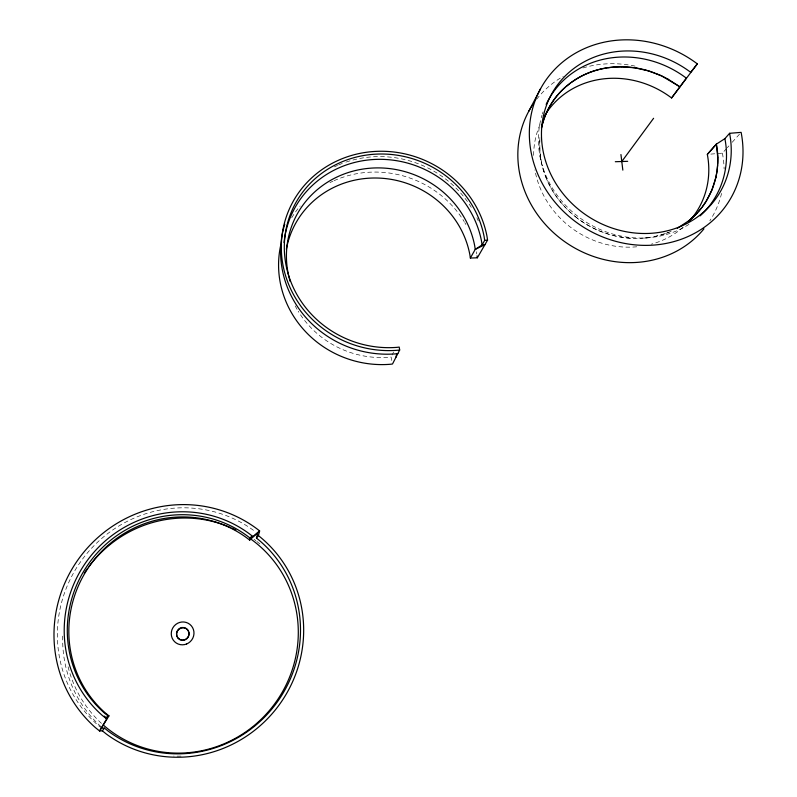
<?xml version="1.0" encoding="UTF-8"?>
<svg xmlns="http://www.w3.org/2000/svg" width="797" height="797" viewBox="0 0 797 797"><rect width="100%" height="100%" fill="white"/><g stroke="black" fill="none" stroke-linecap="round" stroke-linejoin="round"><path stroke-width="0.6" stroke-dasharray="3.98 2.99" d="M540.625 158.384L539.559 145.054L539.878 137.204M539.848 138.329L539.828 151.838L541.91 164.79M392.084 355.014L393.579 352.015M710.814 154.11L722.391 153.144L726.466 148.631M727.282 147.724L728.906 145.921M732.164 142.304L739.496 134.175M671.134 231.309C656.31 237.685 639.712 239.787 623.752 237.546M664.439 233.88L658.77 235.563M665.515 233.501L669.181 232.206M657.664 235.842L651.657 237.117M644.624 238.054L651.199 237.187M645.799 238.004L650.621 237.536M630.507 238.233C611.339 236.898 592.55 229.895 577.307 218.179M623.284 237.496L617.008 236.37M615.852 236.131L609.815 234.577M608.679 234.228L602.562 232.166M602.143 231.997C577.586 222.622 556.754 203.205 546.533 178.897M576.958 217.92L571.937 213.775M101.787 728.249L97.852 725.081A124.79 121.333 -50.8 0 1 86.156 554.433A124.79 121.333 -50.8 0 1 255.707 531.958M571.07 213.018L566.498 208.655M565.711 207.828L561.367 203.016M561.108 202.707C550.578 190.164 543.385 174.792 540.655 158.633M546.393 178.568L544.182 172.67M543.833 171.654L542.159 165.816M539.967 156.152L540.984 160.894M391.785 360.513L391.088 357.006L389.115 357.245A93.807 89.144 21.3 0 1 298.198 311.219M683.228 227.175A89.892 81.991 33.3 0 1 651.318 244.181M636.773 246.791A89.892 81.991 33.3 0 1 534.887 169.861M533.631 155.395A89.892 81.991 33.3 0 1 539.997 124.641M536.64 99.266A105.881 96.576 33.3 0 1 563.31 76.323M582.886 67.974A105.881 96.576 33.3 0 1 637.69 66.719M722.391 153.144A105.881 96.576 33.3 0 1 724.124 168.934M721.584 193.372A105.881 96.576 33.3 0 1 709.848 220.779M688.977 224.365A96.616 87.79 33.2 0 1 579.19 217.362A96.616 87.79 33.2 0 1 542 115.157M542.349 114.061A96.616 87.79 33.2 0 1 543.086 111.859M256.823 541.452A121.074 117.677 -51.7 0 1 261.336 545.218M181.058 756.124A121.074 117.677 -51.7 0 1 173.646 756.064M101.04 726.695A121.074 117.677 -51.7 0 1 62.784 634.412M254.024 539.31A121.074 117.677 -51.7 0 1 255.897 540.725M101.488 723.397A118.823 115.495 -51.6 0 1 67.914 666.073M297.092 309.346A93.807 89.144 21.3 0 1 294.521 304.574M334.411 166.862A103.461 98.071 21.5 0 1 337.569 165.407M338.625 164.939A103.461 98.071 21.5 0 1 345.121 162.409M346.227 162.03A103.461 98.071 21.5 0 1 471.366 207.519M476.855 217.74A103.461 98.071 21.5 0 1 478.27 220.918M291.712 217.76A100.591 95.6 21.3 0 1 300.16 206.005M329.938 182.633A100.591 95.6 21.3 0 1 332.987 181.158M334.023 180.7A100.591 95.6 21.3 0 1 464.183 221.606M464.761 222.572A100.591 95.6 21.3 0 1 465.906 224.535M476.317 251.742A100.591 95.6 21.3 0 1 476.765 253.934"/><path stroke-width="1.2" d="M717.649 164.67L717.111 170.379M717.698 163.604L717.758 157.657M716.961 171.445L715.935 177.223M396.019 357.136L396.697 353.928M541.452 128.118C544.381 114.419 551.125 101.478 560.909 91.436M249.68 540.107L250.128 538.134L251.972 535.823A116.93 113.722 -50.1 0 0 91.944 554.533A116.93 113.722 -50.1 0 0 102.175 715.317L105.862 718.286L106.987 718.346L99.595 730.998L95.55 727.741A128.168 124.611 -50.8 0 1 84.362 551.504A128.168 124.611 -50.8 0 1 259.643 530.922L258.397 535.584A125.029 121.542 -51.2 0 1 277.306 707.397A125.029 121.542 -51.2 0 1 106.27 733.997L102.325 730.809L99.595 730.998L108.97 715.875L105.423 713.026A112.626 109.528 -50.3 0 1 95.54 558.129A112.626 109.528 -50.3 0 1 249.68 540.107L259.643 530.922L251.513 537.826L251.972 535.823M715.836 177.621L712 189.855L706.192 201.223M541.492 127.64L541.96 125.767M542.189 124.82L543.883 119.281M101.787 728.249L104.467 728.129L108.312 731.228A121.732 118.345 -51.2 0 0 274.826 705.325A121.732 118.345 -51.2 0 0 256.425 538.045L257.63 533.442M544.202 118.374L546.413 112.865M546.533 112.626C550.916 102.962 557.402 94.176 565.372 87.172M399.676 350.003L397.424 350.272A104.457 98.918 21.5 0 1 282.337 261.366A104.457 98.918 21.5 0 1 368.075 152.058A104.457 98.918 21.5 0 1 486.957 236.121L487.565 240.116L477.343 257.8L470.35 258.059L475.241 249.381L482.085 244.918L484.686 240.375L484.098 236.49A101.468 96.088 21.5 0 0 368.652 154.777A101.468 96.088 21.5 0 0 285.316 260.938A101.468 96.088 21.5 0 0 397.095 347.343L399.217 347.084L399.676 350.003L392.493 364.01L390.331 364.269A100.591 95.6 21.3 0 1 280.873 244.569M528.78 111.261L540.575 88.726M705.973 201.591L702.665 206.373M621.79 161.512L653.6 118.285M544.959 115.127A89.892 81.991 33.3 0 1 671.582 97.961L686.366 78.166A96.616 87.79 33.2 0 0 546.144 104.387M697.325 63.87L690.7 72.328A97.503 88.487 33.2 0 0 547.021 103.919A97.503 88.487 33.2 0 0 628.883 232.226A97.503 88.487 33.2 0 0 729.594 133.308L741.12 132.372A109.787 99.635 33.2 0 1 627.906 243.962A109.787 99.635 33.2 0 1 535.564 99.555A109.787 99.635 33.2 0 1 697.325 63.87L671.582 97.961M702.018 207.24L698.411 211.613M102.325 730.809L104.467 728.129M256.425 538.045L258.397 535.584M105.862 718.286L107.864 715.796L108.97 715.875M689.385 221.088A89.892 81.991 33.3 0 0 707.337 154.399L716.284 144.207L724.891 138.638L729.594 133.308M707.337 154.399L716.354 144.197L717.738 157.268M697.684 212.42L693.579 216.585M561.038 91.296C571.788 80.308 585.735 72.457 600.729 69.08M693.251 216.884L689.385 220.341L677.311 228.301M566.079 86.544L570.572 82.938M688.478 220.978C711.512 203.365 721.982 172.371 716.354 144.197M571.339 82.39L576.341 79.033M576.5 78.943C585.775 73.284 596.266 69.528 607.005 67.875M600.908 69.03C616.529 65.543 633.057 66.141 648.35 70.843M607.962 67.725L613.919 67.058M397.833 353.599L395.601 353.868A103.461 98.071 21.5 0 1 284.738 224.206M484.686 240.375L487.565 240.116M614.895 66.988L621.172 66.769M615.314 161.721L627.667 161.323M621.371 66.779L634.94 67.825L648.559 70.903L661.689 75.924L679.861 86.783L668.185 79.252M648.628 70.923L654.636 72.985M655.602 73.344L661.291 75.755M662.237 76.203L667.916 79.092M107.864 715.796L104.277 712.907A113.851 110.723 -50.1 0 1 94.305 556.336A113.851 110.723 -50.1 0 1 250.128 538.134M104.258 716.144L106.987 718.346M477.054 255.867L477.343 257.8M470.35 258.059L469.812 254.452A93.807 89.144 21.3 0 0 377.668 178.04A93.807 89.144 21.3 0 0 286.352 249.312M620.943 154.548L622.836 170.13M703.96 228.839A105.881 96.576 33.3 0 1 563.539 240.833A105.881 96.576 33.3 0 1 532.775 104.636M724.891 138.638A96.616 87.79 33.2 0 1 700.115 215.867M185.043 639.931A6.366 6.197 -51.6 0 1 176.595 633.784A6.366 6.197 -51.6 0 1 185.91 628.514A6.366 6.197 -51.6 0 1 186.488 639.114M250.676 538.961A118.823 115.495 -51.6 0 1 272.036 707.288A118.823 115.495 -51.6 0 1 103.281 725.001M84.223 573.262A118.823 115.495 -51.6 0 1 87.63 568.271M89.065 566.328A118.823 115.495 -51.6 0 1 230.622 527.594M231.678 528.062A118.823 115.495 -51.6 0 1 235.852 530.045M290.118 281.321A95.57 90.669 21.4 0 1 359.517 169.651A95.57 90.669 21.4 0 1 474.683 245.715L475.241 249.381L484.935 244.669L482.085 244.918L481.508 241.073A100.502 95.261 21.5 0 0 378.983 159.33A100.502 95.261 21.5 0 0 284.051 242.557M186.628 643.976A11.556 11.238 -51.5 0 0 189.835 624.36A11.556 11.238 -51.5 0 0 171.415 631.832A11.556 11.238 -51.5 0 0 186.628 643.976M184.944 639.592A6.396 6.217 -51.5 0 0 186.727 628.733A6.396 6.217 -51.5 0 0 176.535 632.878A6.396 6.217 -51.5 0 0 184.944 639.592"/></g></svg>
